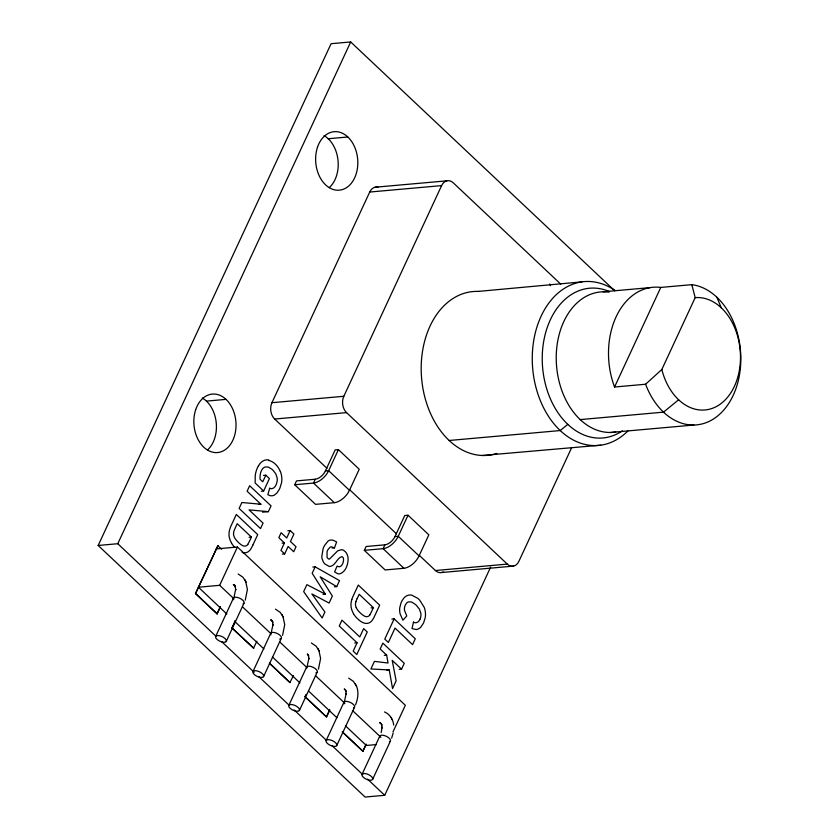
<?xml version="1.0" encoding="UTF-8"?>
<svg xmlns="http://www.w3.org/2000/svg" width="839" height="839" viewBox="0 0 839 839"><rect width="100%" height="100%" fill="white"/><g stroke="black" fill="none" stroke-linecap="round" stroke-linejoin="round"><path stroke-width="1.26" d="M413.501 622.045L412.012 628.547L416.113 629.523A10.215 7.32 84.9 0 0 417.298 629.323A13.319 9.533 84.9 0 0 420.779 627.194L423.569 622.978L425.237 617.64A14.567 10.425 84.9 0 0 425.352 612.113L425.1 610.498A14.871 10.645 84.9 0 0 424.219 607.352L419.762 600.252A31.316 22.422 84.9 0 0 417.864 598.396L411.739 595.103A15.112 10.823 84.9 0 0 409.38 595.029A16.035 11.473 84.9 0 0 407.67 595.428L407.135 595.638A14.525 10.393 84.9 0 0 403.779 598.155L401.86 601.07A21.395 15.312 84.9 0 0 401.021 602.926L399.794 607.541A12.805 9.166 84.9 0 0 399.647 610.425A12.207 8.747 84.9 0 0 400.119 613.875L402.888 620.21L406.768 615.962L404.471 610.299A7.572 5.422 84.9 0 1 405.132 605.517A10.047 7.194 84.9 0 1 405.646 604.468L406.296 603.503A7.729 5.537 84.9 0 1 408.436 601.899L411.571 601.983L415.106 604.237A32.469 23.251 84.9 0 1 416.564 605.58L419.437 609.187L420.853 613.267A7.981 5.716 84.9 0 1 420.675 617.189L420.287 618.437A10.729 7.677 84.9 0 1 419.951 619.255M381.168 732.604L382.112 727.13L382.081 728L381.525 724.319L381.955 725.137L380.109 722.725M393.155 733.16L391.624 738.131M269.759 488.099L267.84 494.706L269.885 495.576A11.956 8.558 84.9 0 0 274.206 495.199L276.755 493.217L279.083 489.745A28.956 20.734 84.9 0 0 279.943 487.973L281.6 482.551A13.361 9.565 84.9 0 0 281.768 481.125A15.784 11.295 84.9 0 0 280.373 471.424M355.872 601.762L355.778 602.108A6.764 4.835 84.9 0 0 355.516 605.454L356.176 607.52M351.803 599.549L351.331 601.427A12.784 9.145 84.9 0 0 351.09 607.09A15.763 11.285 84.9 0 0 353.544 613.666M234.133 596.539L235.728 589.167L235.696 590.037L235.14 586.356L235.57 587.174L234.501 585.129L234.941 585.968L233.305 584.626M245.25 600.168L247.411 589.502L245.649 581.238M271.437 631.704L273.042 624.342L273.011 625.212L272.455 621.521L272.885 622.339L271.815 620.304L272.256 621.143L270.619 619.79L271.479 620.168M282.565 635.343L284.725 624.667L282.963 616.403M307.315 665.526L308.92 658.154L308.888 659.024L308.333 655.332L308.762 656.161L307.315 653.917L307.903 654.598M318.442 669.155L320.603 658.489L318.841 650.225M344.63 700.691L346.234 693.318L346.203 694.189L345.647 690.497L346.077 691.326L344.231 688.903L344.955 689.448M334.488 547.836L336.638 541.963L332.957 540.127L330.409 540.054A10.592 7.582 84.9 0 0 328.039 541.103L324.536 545.497A28.442 20.367 84.9 0 0 323.12 548.591L321.777 556.792A9.596 6.869 84.9 0 0 322.186 559.026L323.256 561.731A10.099 7.236 84.9 0 0 324.766 563.881L329.129 566.398A9.554 6.838 84.9 0 0 331.436 566.063C335.978 564.269 337.247 557.851 341.882 556.635A2.496 1.793 84.9 0 1 342.48 556.918L343.036 557.505A2.412 1.72 84.9 0 1 343.413 558.281C344.242 561.721 341.525 569.104 337.089 566.094L334.583 571.894L337.666 573.677A9.911 7.09 84.9 0 0 339.963 573.813C345.951 571.684 348.29 564.07 348.091 558.187A8.872 6.355 84.9 0 0 347.524 555.502L346.759 553.719A9.04 6.471 84.9 0 0 345.406 551.779L343.696 550.374A8.914 6.387 84.9 0 0 341.641 549.66L337.75 550.783L329.475 559.099A2.989 2.139 84.9 0 1 328.51 558.91L327.671 558.208A3.776 2.706 84.9 0 1 327.021 557.127L327.095 551.58A13.508 9.669 84.9 0 1 327.944 549.618L330.105 547.196A5.758 4.122 84.9 0 1 331.395 546.829L334.488 547.836L332.15 548.045M355.537 704.886C357.949 698.782 359.113 691.514 356.145 685.39M490.679 567.007L384.713 795.299L365.101 797.05L98.173 545.476L331.09 43.701L350.692 41.95L614.756 290.829M98.173 545.476L117.775 543.714L350.692 41.95M326.979 468.34L274.678 419.039A11.746 8.411 84.9 0 1 271.941 402.699L369.726 192.037A11.746 8.411 84.9 0 1 378.42 187.412M195.508 593.582L217.899 545.686L195.508 593.582L217.039 613.865L220.458 606.849M261.307 491.214L263.635 491.004L269.403 478.587L265.816 475.21L262.764 481.764L260.069 479.226A15.175 10.865 84.9 0 1 260.226 474.937A11.987 8.579 84.9 0 1 261.233 471.067A11.767 8.421 84.9 0 1 261.778 469.997L262.775 468.592A8.705 6.23 84.9 0 1 265.239 466.966L268.281 467.061L271.763 469.137A25.841 18.5 84.9 0 1 273.136 470.396L275.811 473.909L277.09 477.695A8.757 6.272 84.9 0 1 277.08 481.555L276.44 483.925A13.309 9.533 84.9 0 1 275.895 485.162A7.908 5.663 84.9 0 1 269.718 488.361M226.876 614.043L198.423 587.216L219.661 585.318L237.437 547.018L405.342 705.274L392.956 731.965M247.945 544.448A7.541 5.401 84.9 0 1 242.702 545.665L240.887 544.542A33.13 23.723 84.9 0 1 236.241 540.085L235.277 538.816A11.945 8.558 84.9 0 1 234.962 538.323A11.914 8.537 84.9 0 1 234.217 536.929L233.588 534.863A6.764 4.835 84.9 0 1 233.84 531.538L233.913 531.171A26.135 18.71 84.9 0 1 235.214 528.025L237.196 523.693L251.417 537.086L249.445 541.291A48.054 34.409 84.9 0 1 248.784 542.592L247.799 544.228M217.039 613.865L220.29 606.859M252.822 545.151L257.72 534.621L236.325 514.454L231.291 525.308A28.379 20.314 84.9 0 0 229.834 528.958L229.372 530.835A12.784 9.145 84.9 0 0 229.141 536.499A15.763 11.285 84.9 0 0 231.595 543.074M262.555 512.157L268.386 511.643L271.049 505.896L249.655 485.729L247.106 491.224L260.898 504.229L258.569 504.438M215.717 636.277L233.494 597.976M294.72 484.743L296.503 480.904L315.286 479.226A9.397 5.107 -46.7 0 0 325.375 470.983L335.16 449.914L338.421 449.62L359.228 469.242L349.454 490.301A14.095 7.656 -46.7 0 1 334.321 502.676L315.527 504.354L294.72 484.743L313.503 483.054A14.095 7.656 -46.7 0 0 328.647 470.689L338.421 449.62M231.963 627.939L253.651 648.211L231.963 627.939L235.214 620.933M232.13 627.918L235.381 620.912M226.194 641.531A5.873 2.569 24.9 0 0 219.598 635.721A5.873 2.569 24.9 0 0 217.07 639.454A5.873 2.569 24.9 0 0 226.194 641.531L243.971 603.231M571.642 447.68L518.901 561.291A11.746 8.411 84.9 0 1 507.28 564.102L346.549 412.62A11.746 8.411 84.9 0 1 343.822 396.281L441.608 185.608A11.746 8.411 84.9 0 1 453.228 182.797L560.704 284.096M290.179 530.542L286.718 537.988L281.138 532.723L278.831 537.694L284.411 542.948L280.95 550.405L284.673 553.908L288.134 546.462L293.713 551.716L296.02 546.755L290.441 541.491L293.891 534.044L290.179 530.542L287.84 530.751M315.286 479.226L313.503 483.054L334.321 502.676M253.493 648.222L256.902 641.206M253.032 671.441L270.808 633.141M263.509 676.706A5.873 2.569 24.9 0 0 256.912 670.885A5.873 2.569 24.9 0 0 254.385 674.619A5.873 2.569 24.9 0 0 263.509 676.706L281.285 638.395M334.394 586.828L336.733 586.618L339.512 580.609L315.16 566.839L312.171 573.278L325.427 594.232L323.099 594.442M269.35 663.177L289.937 682.579L293.356 675.563M288.91 705.253L306.686 666.953M364.325 550.342L366.098 546.504L384.891 544.826A9.397 5.107 -46.7 0 0 394.98 536.582L404.755 515.513L408.027 515.23L428.834 534.842L419.06 555.9A14.095 7.656 -46.7 0 1 403.916 568.276L385.132 569.954L364.325 550.342L383.108 548.664A14.095 7.656 -46.7 0 0 398.242 536.289L408.027 515.23M306.109 694.293L305.029 696.632L326.56 716.926L329.811 709.909M299.376 710.518A5.873 2.569 24.9 0 0 292.79 704.708A5.873 2.569 24.9 0 0 290.263 708.441A5.873 2.569 24.9 0 0 299.376 710.518L317.163 672.217M357.152 598.595L359.155 594.274L373.365 607.677L371.394 611.883A48.054 34.409 84.9 0 1 370.744 613.173L369.758 614.819M384.891 544.826L383.108 548.664L403.916 568.276M357.068 642.789L353.198 651.127L356.795 654.504L367.241 631.987L363.654 628.6L359.784 636.937L341.976 620.157L339.26 626.009L357.068 642.789L354.74 642.999M304.872 696.643L326.392 716.936L329.643 709.93M326.214 740.418L344 702.117M394.162 618.857L384.776 639.077L388.363 642.454L395.033 628.096L412.568 644.625L415.284 638.773L394.162 618.857L391.823 619.067M336.691 745.682A5.873 2.569 24.9 0 0 330.094 739.872A5.873 2.569 24.9 0 0 327.577 743.606A5.873 2.569 24.9 0 0 336.691 745.682L354.478 707.382M342.249 731.881L362.847 751.293L366.098 744.287M362.847 751.293L366.265 744.266M401.556 669.165L404.272 663.313L382.878 643.156L380.161 649.008L386.643 655.112L388.038 663.009L374.414 661.384L370.901 668.956L389.265 669.973L392.547 688.588L396.134 680.859L392.191 660.345L401.556 669.165L399.228 669.375M362.091 774.24L379.878 735.929M372.568 779.494A5.873 2.569 24.9 0 0 365.972 773.684A5.873 2.569 24.9 0 0 363.455 777.417A5.873 2.569 24.9 0 0 372.568 779.494L390.355 741.194M614.547 387.01L660.775 287.431L691.818 284.652A70.476 50.455 84.9 0 1 733.234 395.263A70.476 50.455 84.9 0 1 645.59 384.241L614.547 387.01A70.476 50.455 84.9 0 1 616.088 316.89A70.476 50.455 84.9 0 1 660.775 287.431M645.59 384.241L661.824 369.496L695.185 297.635L691.818 284.652M258.506 465.708L257.951 466.704A24.069 17.231 84.9 0 0 257.426 467.774A22.999 16.465 84.9 0 0 255.245 475.619L255.15 483.002L263.635 491.004M567.804 424.366L560.232 430.554L449.148 440.485M678.646 399.773L663.513 412.148L580.2 419.594M478.22 291.416L581.972 281.862M328.227 138.739L347.839 136.988M374.981 187.244L446.851 180.825M369.726 192.037L441.608 185.608M603.136 291.804L650.204 287.609M206.446 401.115L226.048 399.364M271.941 402.699L343.822 396.281M274.678 419.039L346.549 412.62M610.593 432.473L693.916 425.016M263.477 475.419L265.816 475.21M325.375 470.983L328.647 470.689L349.454 490.301M249.078 537.296L251.417 537.086M216.2 548.916L237.437 547.018M282.082 543.158L284.411 542.948M394.98 536.582L398.242 536.289L419.06 555.9M282.344 554.118L284.673 553.908M312.821 567.049L315.16 566.839M419.238 555.292L435.41 570.53L507.28 564.102M441.775 572.513L513.657 566.084M371.037 607.887L373.365 607.677M384.304 655.322L386.643 655.112M386.926 670.183L389.265 669.973M289.937 682.579L269.518 663.156M376.323 744.581L366.328 745.472L345.458 725.798M482.289 455.483L600.724 445.184M260.898 504.229L241.873 502.509L239.125 508.424L260.52 528.591L263.068 523.096L249.068 509.892L268.386 511.643M238.161 573.991L242.911 577.211L246.079 582.067M275.475 609.156L280.226 612.386L283.393 617.231M311.353 642.968L316.104 646.198L319.271 651.043M348.667 678.132L353.408 681.362L356.575 686.218M384.545 711.954C389.841 714.104 393.187 719.537 393.701 725.116M380.539 722.966L379.679 722.589L380.833 723.26M325.427 594.232L306.896 584.647L303.666 591.589L322.145 618.028L324.934 612.019L311.856 593.928L329.098 603.052L332.359 596.036L320.173 576.781L336.733 586.618M234.448 585.297L234.123 584.93M349.811 489.861L396.407 533.782M217.741 545.707L221.643 549.22M219.661 585.318L233.892 598.731M242.429 606.786L270.882 633.602M279.418 641.646L306.938 667.582M315.474 675.626L344.881 703.344M352.464 710.497L380.927 737.313M234.469 621.196L263.876 648.914M272.413 656.958L299.922 682.883M308.458 690.937L336.921 717.754M195.676 593.561L217.207 613.854M342.417 731.87L363.004 751.272M117.775 543.714L215.969 636.266M221.695 641.657L254.102 672.207M258.873 676.695L289.382 705.452M294.143 709.941L326.56 740.491M332.275 745.881L362.784 774.628M367.545 779.127L384.713 795.299M391.089 717.408L391.519 718.247M392.023 719.201L392.453 720.03M355.212 683.596L355.642 684.435M317.897 648.432L318.327 649.271M282.019 614.62L282.46 615.459M244.705 579.445L245.145 580.284M716.852 297.237L721.32 307.85M695.185 297.635A56.381 40.366 84.9 0 1 739.746 346.339A56.381 40.366 84.9 0 1 710.717 408.876A56.381 40.366 84.9 0 1 661.824 369.496M615.732 432.001A70.476 50.455 84.9 0 1 556.33 362.563A70.476 50.455 84.9 0 1 609.051 292.171M622.37 430.827A75.174 53.822 84.9 0 1 542.686 368.331A75.174 53.822 84.9 0 1 609.303 291.511M628.002 430.837A82.222 58.866 84.9 0 1 551.622 420.842A82.222 58.866 84.9 0 1 541.69 314.971A82.222 58.866 84.9 0 1 614.819 290.315M496.908 453.438A82.222 58.866 84.9 0 1 421.912 381.43A82.222 58.866 84.9 0 1 478.492 291.427M202.272 398.011A29.365 21.027 84.9 0 1 216.231 422.741A29.365 21.027 84.9 0 1 207.495 449.977M324.064 135.635A29.365 21.027 84.9 0 1 338.012 160.364A29.365 21.027 84.9 0 1 329.287 187.6M443.275 571.936A11.746 8.411 84.9 0 1 435.41 570.53M549.723 283.991A14.095 7.656 -46.7 0 1 550.426 285.68M353.471 613.76A23.628 16.916 84.9 0 0 357.351 618.511A31.284 22.401 84.9 0 0 361.536 621.93L362.521 622.423A15.532 11.117 84.9 0 0 367.891 623.283A11.872 8.495 84.9 0 0 371.635 621.038A10.603 7.593 84.9 0 0 372.17 620.388L373.04 619.098A37.996 27.205 84.9 0 0 374.771 615.732L379.668 605.202L358.284 585.045L353.24 595.889A28.379 20.314 84.9 0 0 351.782 599.539M355.851 601.741A26.135 18.71 84.9 0 1 357.173 598.616M356.218 607.604A11.945 8.558 84.9 0 0 357.225 609.408L358.19 610.698A33.13 23.723 84.9 0 0 362.847 615.102L364.671 616.225A7.541 5.401 84.9 0 0 369.894 615.039M420.003 619.297A7.761 5.558 84.9 0 1 413.459 622.223M252.822 545.151A37.996 27.205 84.9 0 1 251.092 548.517L250.221 549.807A10.603 7.593 84.9 0 1 249.676 550.447A11.872 8.495 84.9 0 1 245.932 552.67A15.532 11.117 84.9 0 1 242.125 552.429M234.763 547.322A23.628 16.916 84.9 0 1 231.512 543.169M258.559 465.771A16.13 11.547 84.9 0 1 268.774 459.929M268.742 460.433A21.395 15.322 84.9 0 1 280.32 471.445M233.62 599.696A5.873 2.569 24.9 0 1 239.608 598.176A5.873 2.569 24.9 0 1 243.006 603.86M270.924 634.861A5.873 2.569 24.9 0 1 273.587 632.407A5.873 2.569 24.9 0 1 280.551 635.826A5.873 2.569 24.9 0 1 279.639 639.15M306.644 668.358A5.873 2.569 24.9 0 1 313.314 667.393A5.873 2.569 24.9 0 1 315.863 672.92M344.116 703.848A5.873 2.569 24.9 0 1 350.115 702.316A5.873 2.569 24.9 0 1 353.502 708.011M379.731 737.02A5.873 2.569 24.9 0 1 386.527 736.39A5.873 2.569 24.9 0 1 389.38 741.823M195.676 409.747A29.365 21.027 84.9 0 0 217.102 452.588A29.365 21.027 84.9 0 0 232.025 407.586A29.365 21.027 84.9 0 0 195.676 409.747M317.457 147.37A29.365 21.027 84.9 0 0 338.893 190.212A29.365 21.027 84.9 0 0 353.817 145.21A29.365 21.027 84.9 0 0 317.457 147.37"/></g></svg>
